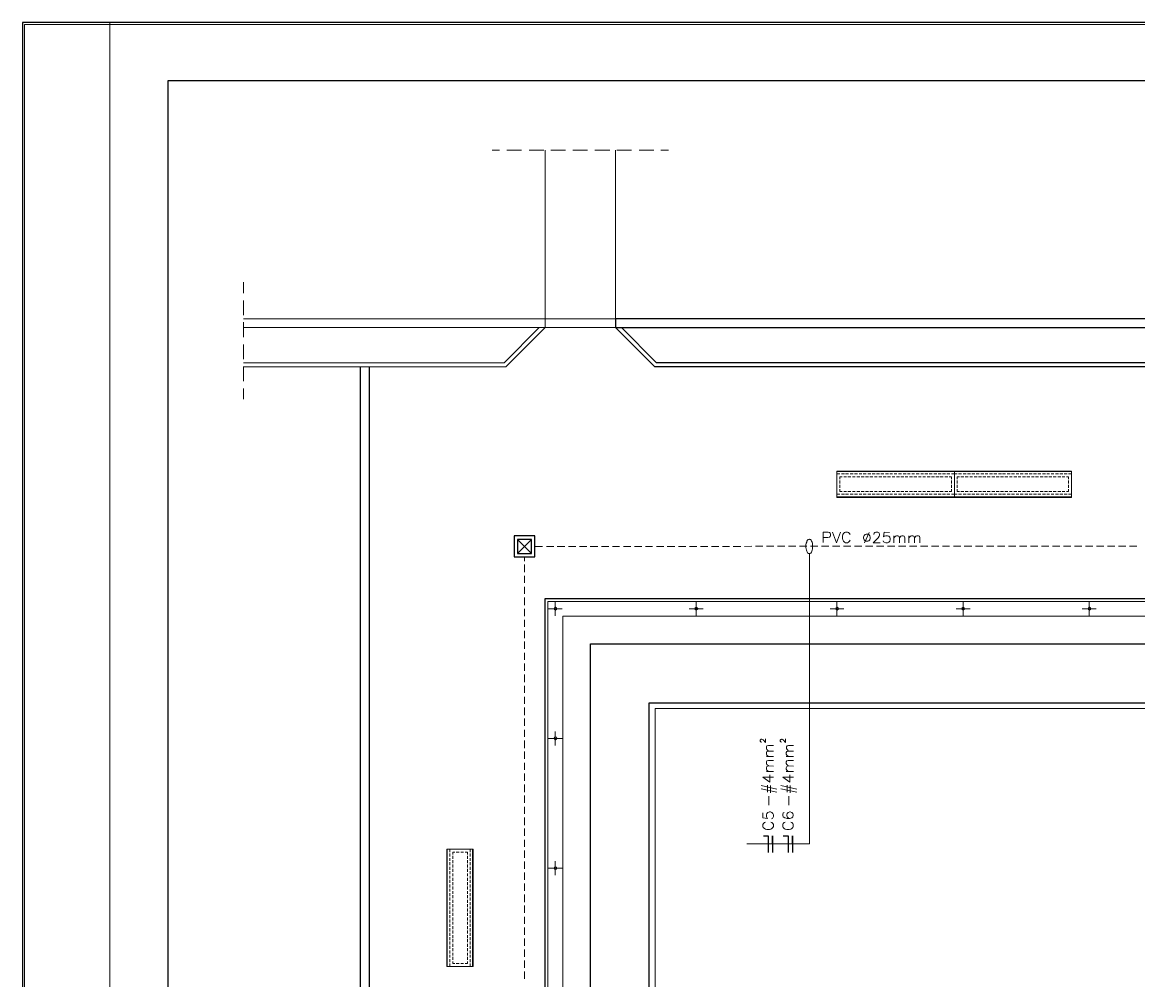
# Model space of a CAD drawing. Header units: millimetres. Extents: x 3240 to 3412, y 1366 to 1426.
# Drawn here: x 3240.49 to 3259.52, y 1409.3 to 1425.64 of the extents above; entities that cross this region are included whole.
import ezdxf
from ezdxf.xclip import XClip

# ---------------------------------------------------------------- set-up
doc = ezdxf.new("R2010")
doc.units = ezdxf.units.MM

# ---------------------------------------------------------------- blocks, each defined once
blk = doc.blocks.new('MFF24880')
at = {"color": 7, "linetype": 'Continuous', "lineweight": 5, "true_color": 0x000007}
blk.add_lwpolyline([(840.08, 0.13), (0, 0.13), (0, 271.14), (14.89, 297.14), (14.89, 594.08), (840.08, 594.08)], close=True, dxfattribs=at)

msp = doc.modelspace()

# ---------------------------------------------------------------- linework, layer by layer
at = {"color": 7, "linetype": 'Continuous', "lineweight": 5, "true_color": 0x000007}
for points in [[(3240.524, 1366.291), (3324.45, 1366.291), (3324.45, 1425.6), (3240.524, 1425.6)], [(3254.376, 1417.987), (3256.378, 1417.987), (3256.378, 1417.538), (3254.376, 1417.538)], [(3256.378, 1417.987), (3258.376, 1417.987), (3258.376, 1417.538), (3256.378, 1417.538)], [(3247.724, 1411.538), (3247.724, 1409.537), (3248.173, 1409.537), (3248.173, 1411.538)]]:
    msp.add_lwpolyline(points, close=True, dxfattribs=at)
at = {"color": 7, "linetype": 'Continuous', "lineweight": 25, "true_color": 0x000007}
for points in [[(3323.497, 1424.647), (3323.497, 1367.243), (3242.975, 1367.243), (3242.975, 1424.647)], [(3249.227, 1416.523), (3249.227, 1416.882), (3248.871, 1416.882), (3248.871, 1416.523)], [(3249.167, 1416.581), (3249.167, 1416.822), (3248.931, 1416.822), (3248.931, 1416.581)]]:
    msp.add_lwpolyline(points, close=True, dxfattribs=at)
at = {"color": 7, "linetype": 'Continuous', "lineweight": 9, "true_color": 0x000007}
for points in [[(3248.499, 1423.458), (3248.625, 1423.458), (3248.625, 1423.458)], [(3248.749, 1423.458), (3248.999, 1423.458), (3248.999, 1423.458)], [(3249.126, 1423.458), (3249.376, 1423.458), (3249.376, 1423.458)], [(3249.498, 1423.458), (3249.748, 1423.458), (3249.748, 1423.458)], [(3249.875, 1423.458), (3250.125, 1423.458), (3250.125, 1423.458)], [(3250.247, 1423.458), (3250.502, 1423.458), (3250.502, 1423.458)], [(3250.625, 1423.458), (3250.874, 1423.458), (3250.874, 1423.458)], [(3251.002, 1423.458), (3251.251, 1423.458), (3251.251, 1423.458)], [(3251.374, 1423.458), (3251.501, 1423.458), (3251.501, 1423.458)], [(3244.257, 1421.208), (3244.257, 1421.023), (3244.257, 1421.023)], [(3244.257, 1420.896), (3244.257, 1420.646), (3244.257, 1420.646)], [(3244.257, 1420.524), (3244.257, 1420.269), (3244.257, 1420.269)], [(3244.257, 1420.147), (3244.257, 1419.897), (3244.257, 1419.897)], [(3244.257, 1419.77), (3244.257, 1419.52), (3244.257, 1419.52)], [(3244.257, 1419.397), (3244.257, 1419.211), (3244.257, 1419.211)], [(3254.376, 1417.94), (3254.427, 1417.94), (3254.427, 1417.94)], [(3254.427, 1417.851), (3254.427, 1417.889), (3254.465, 1417.889)], [(3254.452, 1417.94), (3254.503, 1417.94), (3254.503, 1417.94)], [(3254.49, 1417.889), (3254.536, 1417.889), (3254.536, 1417.889)], [(3254.524, 1417.94), (3254.574, 1417.94), (3254.574, 1417.94)], [(3254.562, 1417.889), (3254.612, 1417.889), (3254.612, 1417.889)], [(3254.601, 1417.94), (3254.65, 1417.94), (3254.65, 1417.94)], [(3254.639, 1417.889), (3254.688, 1417.889), (3254.688, 1417.889)], [(3254.677, 1417.94), (3254.726, 1417.94), (3254.726, 1417.94)], [(3254.715, 1417.889), (3254.764, 1417.889), (3254.764, 1417.889)], [(3254.753, 1417.94), (3254.799, 1417.94), (3254.799, 1417.94)], [(3254.786, 1417.889), (3254.837, 1417.889), (3254.837, 1417.889)], [(3254.824, 1417.94), (3254.875, 1417.94), (3254.875, 1417.94)], [(3254.862, 1417.889), (3254.913, 1417.889), (3254.913, 1417.889)], [(3254.9, 1417.94), (3254.951, 1417.94), (3254.951, 1417.94)], [(3254.938, 1417.889), (3254.989, 1417.889), (3254.989, 1417.889)], [(3254.976, 1417.94), (3255.027, 1417.94), (3255.027, 1417.94)], [(3255.016, 1417.889), (3255.062, 1417.889), (3255.062, 1417.889)], [(3255.049, 1417.94), (3255.1, 1417.94), (3255.1, 1417.94)], [(3255.087, 1417.889), (3255.138, 1417.889), (3255.138, 1417.889)], [(3255.125, 1417.94), (3255.176, 1417.94), (3255.176, 1417.94)], [(3255.163, 1417.889), (3255.214, 1417.889), (3255.214, 1417.889)], [(3255.201, 1417.94), (3255.252, 1417.94), (3255.252, 1417.94)], [(3255.239, 1417.889), (3255.29, 1417.889), (3255.29, 1417.889)], [(3255.277, 1417.94), (3255.323, 1417.94), (3255.323, 1417.94)], [(3255.315, 1417.889), (3255.361, 1417.889), (3255.361, 1417.889)], [(3255.35, 1417.94), (3255.399, 1417.94), (3255.399, 1417.94)], [(3255.388, 1417.889), (3255.439, 1417.889), (3255.439, 1417.889)], [(3255.426, 1417.94), (3255.477, 1417.94), (3255.477, 1417.94)], [(3255.464, 1417.889), (3255.515, 1417.889), (3255.515, 1417.889)], [(3255.502, 1417.94), (3255.553, 1417.94), (3255.553, 1417.94)], [(3255.54, 1417.889), (3255.586, 1417.889), (3255.586, 1417.889)], [(3255.578, 1417.94), (3255.624, 1417.94), (3255.624, 1417.94)], [(3255.611, 1417.889), (3255.662, 1417.889), (3255.662, 1417.889)], [(3255.651, 1417.94), (3255.7, 1417.94), (3255.7, 1417.94)], [(3255.689, 1417.889), (3255.738, 1417.889), (3255.738, 1417.889)], [(3255.727, 1417.94), (3255.776, 1417.94), (3255.776, 1417.94)], [(3255.765, 1417.889), (3255.814, 1417.889), (3255.814, 1417.889)], [(3255.803, 1417.94), (3255.849, 1417.94), (3255.849, 1417.94)], [(3255.841, 1417.889), (3255.887, 1417.889), (3255.887, 1417.889)], [(3255.874, 1417.94), (3255.925, 1417.94), (3255.925, 1417.94)], [(3255.912, 1417.889), (3255.963, 1417.889), (3255.963, 1417.889)], [(3255.95, 1417.94), (3256.001, 1417.94), (3256.001, 1417.94)], [(3255.988, 1417.889), (3256.039, 1417.889), (3256.039, 1417.889)], [(3256.026, 1417.94), (3256.077, 1417.94), (3256.077, 1417.94)], [(3256.064, 1417.889), (3256.116, 1417.889), (3256.116, 1417.889)], [(3256.102, 1417.94), (3256.15, 1417.94), (3256.15, 1417.94)], [(3256.137, 1417.889), (3256.188, 1417.889), (3256.188, 1417.889)], [(3256.175, 1417.94), (3256.226, 1417.94), (3256.226, 1417.94)], [(3256.213, 1417.889), (3256.264, 1417.889), (3256.264, 1417.889)], [(3256.251, 1417.94), (3256.302, 1417.94), (3256.302, 1417.94)], [(3256.289, 1417.889), (3256.327, 1417.889), (3256.327, 1417.889)], [(3256.327, 1417.94), (3256.378, 1417.94), (3256.378, 1417.94)], [(3256.327, 1417.889), (3256.327, 1417.851), (3256.327, 1417.851)], [(3256.378, 1417.94), (3256.425, 1417.94), (3256.425, 1417.94)], [(3256.425, 1417.851), (3256.425, 1417.889), (3256.463, 1417.889)], [(3256.45, 1417.94), (3256.501, 1417.94), (3256.501, 1417.94)], [(3256.488, 1417.889), (3256.539, 1417.889), (3256.539, 1417.889)], [(3256.526, 1417.94), (3256.577, 1417.94), (3256.577, 1417.94)], [(3256.564, 1417.889), (3256.615, 1417.889), (3256.615, 1417.889)], [(3256.603, 1417.94), (3256.65, 1417.94), (3256.65, 1417.94)], [(3256.641, 1417.889), (3256.688, 1417.889), (3256.688, 1417.889)], [(3256.675, 1417.94), (3256.726, 1417.94), (3256.726, 1417.94)], [(3256.713, 1417.889), (3256.764, 1417.889), (3256.764, 1417.889)], [(3256.751, 1417.94), (3256.802, 1417.94), (3256.802, 1417.94)], [(3256.789, 1417.889), (3256.84, 1417.889), (3256.84, 1417.889)], [(3256.827, 1417.94), (3256.878, 1417.94), (3256.878, 1417.94)], [(3256.865, 1417.889), (3256.916, 1417.889), (3256.916, 1417.889)], [(3256.903, 1417.94), (3256.949, 1417.94), (3256.949, 1417.94)], [(3256.937, 1417.889), (3256.987, 1417.889), (3256.987, 1417.889)], [(3256.976, 1417.94), (3257.027, 1417.94), (3257.027, 1417.94)], [(3257.014, 1417.889), (3257.065, 1417.889), (3257.065, 1417.889)], [(3257.052, 1417.94), (3257.103, 1417.94), (3257.103, 1417.94)], [(3257.09, 1417.889), (3257.141, 1417.889), (3257.141, 1417.889)], [(3257.128, 1417.94), (3257.179, 1417.94), (3257.179, 1417.94)], [(3257.166, 1417.889), (3257.212, 1417.889), (3257.212, 1417.889)], [(3257.199, 1417.94), (3257.25, 1417.94), (3257.25, 1417.94)], [(3257.239, 1417.889), (3257.288, 1417.889), (3257.288, 1417.889)], [(3257.277, 1417.94), (3257.326, 1417.94), (3257.326, 1417.94)], [(3257.315, 1417.889), (3257.364, 1417.889), (3257.364, 1417.889)], [(3257.353, 1417.94), (3257.402, 1417.94), (3257.402, 1417.94)], [(3257.391, 1417.889), (3257.44, 1417.889), (3257.44, 1417.889)], [(3257.429, 1417.94), (3257.475, 1417.94), (3257.475, 1417.94)], [(3257.462, 1417.889), (3257.513, 1417.889), (3257.513, 1417.889)], [(3257.5, 1417.94), (3257.551, 1417.94), (3257.551, 1417.94)], [(3257.538, 1417.889), (3257.589, 1417.889), (3257.589, 1417.889)], [(3257.576, 1417.94), (3257.627, 1417.94), (3257.627, 1417.94)], [(3257.614, 1417.889), (3257.665, 1417.889), (3257.665, 1417.889)], [(3257.652, 1417.94), (3257.703, 1417.94), (3257.703, 1417.94)], [(3257.69, 1417.889), (3257.738, 1417.889), (3257.738, 1417.889)], [(3257.725, 1417.94), (3257.776, 1417.94), (3257.776, 1417.94)], [(3257.763, 1417.889), (3257.814, 1417.889), (3257.814, 1417.889)], [(3257.801, 1417.94), (3257.852, 1417.94), (3257.852, 1417.94)], [(3257.839, 1417.889), (3257.89, 1417.889), (3257.89, 1417.889)], [(3257.877, 1417.94), (3257.928, 1417.94), (3257.928, 1417.94)], [(3257.915, 1417.889), (3257.966, 1417.889), (3257.966, 1417.889)], [(3257.953, 1417.94), (3257.999, 1417.94), (3257.999, 1417.94)], [(3257.988, 1417.889), (3258.037, 1417.889), (3258.037, 1417.889)], [(3258.026, 1417.94), (3258.075, 1417.94), (3258.075, 1417.94)], [(3258.064, 1417.889), (3258.113, 1417.889), (3258.113, 1417.889)], [(3258.102, 1417.94), (3258.151, 1417.94), (3258.151, 1417.94)], [(3258.14, 1417.889), (3258.191, 1417.889), (3258.191, 1417.889)], [(3258.178, 1417.94), (3258.229, 1417.94), (3258.229, 1417.94)], [(3258.216, 1417.889), (3258.262, 1417.889), (3258.262, 1417.889)], [(3258.249, 1417.94), (3258.3, 1417.94), (3258.3, 1417.94)], [(3258.287, 1417.889), (3258.325, 1417.889), (3258.325, 1417.889)], [(3258.325, 1417.94), (3258.376, 1417.94), (3258.376, 1417.94)], [(3258.325, 1417.889), (3258.325, 1417.851), (3258.325, 1417.851)], [(3254.427, 1417.775), (3254.427, 1417.826), (3254.427, 1417.826)], [(3254.427, 1417.699), (3254.427, 1417.75), (3254.427, 1417.75)], [(3254.465, 1417.639), (3254.427, 1417.639), (3254.427, 1417.677)], [(3256.327, 1417.677), (3256.327, 1417.639), (3256.289, 1417.639)], [(3256.327, 1417.826), (3256.327, 1417.775), (3256.327, 1417.775)], [(3256.327, 1417.75), (3256.327, 1417.699), (3256.327, 1417.699)], [(3256.425, 1417.775), (3256.425, 1417.826), (3256.425, 1417.826)], [(3256.425, 1417.699), (3256.425, 1417.75), (3256.425, 1417.75)], [(3256.463, 1417.639), (3256.425, 1417.639), (3256.425, 1417.677)], [(3258.325, 1417.677), (3258.325, 1417.639), (3258.287, 1417.639)], [(3258.325, 1417.826), (3258.325, 1417.775), (3258.325, 1417.775)], [(3258.325, 1417.75), (3258.325, 1417.699), (3258.325, 1417.699)], [(3254.427, 1417.59), (3254.376, 1417.59), (3254.376, 1417.59)], [(3254.503, 1417.59), (3254.452, 1417.59), (3254.452, 1417.59)], [(3254.536, 1417.639), (3254.49, 1417.639), (3254.49, 1417.639)], [(3254.574, 1417.59), (3254.524, 1417.59), (3254.524, 1417.59)], [(3254.612, 1417.639), (3254.562, 1417.639), (3254.562, 1417.639)], [(3254.65, 1417.59), (3254.601, 1417.59), (3254.601, 1417.59)], [(3254.688, 1417.639), (3254.639, 1417.639), (3254.639, 1417.639)], [(3254.726, 1417.59), (3254.677, 1417.59), (3254.677, 1417.59)], [(3254.764, 1417.639), (3254.715, 1417.639), (3254.715, 1417.639)], [(3254.799, 1417.59), (3254.753, 1417.59), (3254.753, 1417.59)], [(3254.837, 1417.639), (3254.786, 1417.639), (3254.786, 1417.639)], [(3254.875, 1417.59), (3254.824, 1417.59), (3254.824, 1417.59)], [(3254.913, 1417.639), (3254.862, 1417.639), (3254.862, 1417.639)], [(3254.951, 1417.59), (3254.9, 1417.59), (3254.9, 1417.59)], [(3254.989, 1417.639), (3254.938, 1417.639), (3254.938, 1417.639)], [(3255.027, 1417.59), (3254.976, 1417.59), (3254.976, 1417.59)], [(3255.062, 1417.639), (3255.016, 1417.639), (3255.016, 1417.639)], [(3255.1, 1417.59), (3255.049, 1417.59), (3255.049, 1417.59)], [(3255.138, 1417.639), (3255.087, 1417.639), (3255.087, 1417.639)], [(3255.176, 1417.59), (3255.125, 1417.59), (3255.125, 1417.59)], [(3255.214, 1417.639), (3255.163, 1417.639), (3255.163, 1417.639)], [(3255.252, 1417.59), (3255.201, 1417.59), (3255.201, 1417.59)], [(3255.29, 1417.639), (3255.239, 1417.639), (3255.239, 1417.639)], [(3255.323, 1417.59), (3255.277, 1417.59), (3255.277, 1417.59)], [(3255.361, 1417.639), (3255.315, 1417.639), (3255.315, 1417.639)], [(3255.399, 1417.59), (3255.35, 1417.59), (3255.35, 1417.59)], [(3255.439, 1417.639), (3255.388, 1417.639), (3255.388, 1417.639)], [(3255.477, 1417.59), (3255.426, 1417.59), (3255.426, 1417.59)], [(3255.515, 1417.639), (3255.464, 1417.639), (3255.464, 1417.639)], [(3255.553, 1417.59), (3255.502, 1417.59), (3255.502, 1417.59)], [(3255.586, 1417.639), (3255.54, 1417.639), (3255.54, 1417.639)], [(3255.624, 1417.59), (3255.578, 1417.59), (3255.578, 1417.59)], [(3255.662, 1417.639), (3255.611, 1417.639), (3255.611, 1417.639)], [(3255.7, 1417.59), (3255.651, 1417.59), (3255.651, 1417.59)], [(3255.738, 1417.639), (3255.689, 1417.639), (3255.689, 1417.639)], [(3255.776, 1417.59), (3255.727, 1417.59), (3255.727, 1417.59)], [(3255.814, 1417.639), (3255.765, 1417.639), (3255.765, 1417.639)], [(3255.849, 1417.59), (3255.803, 1417.59), (3255.803, 1417.59)], [(3255.887, 1417.639), (3255.841, 1417.639), (3255.841, 1417.639)], [(3255.925, 1417.59), (3255.874, 1417.59), (3255.874, 1417.59)], [(3255.963, 1417.639), (3255.912, 1417.639), (3255.912, 1417.639)], [(3256.001, 1417.59), (3255.95, 1417.59), (3255.95, 1417.59)], [(3256.039, 1417.639), (3255.988, 1417.639), (3255.988, 1417.639)], [(3256.077, 1417.59), (3256.026, 1417.59), (3256.026, 1417.59)], [(3256.116, 1417.639), (3256.064, 1417.639), (3256.064, 1417.639)], [(3256.15, 1417.59), (3256.102, 1417.59), (3256.102, 1417.59)], [(3256.188, 1417.639), (3256.137, 1417.639), (3256.137, 1417.639)], [(3256.226, 1417.59), (3256.175, 1417.59), (3256.175, 1417.59)], [(3256.264, 1417.639), (3256.213, 1417.639), (3256.213, 1417.639)], [(3256.302, 1417.59), (3256.251, 1417.59), (3256.251, 1417.59)], [(3256.378, 1417.59), (3256.327, 1417.59), (3256.327, 1417.59)], [(3256.425, 1417.59), (3256.378, 1417.59), (3256.378, 1417.59)], [(3256.501, 1417.59), (3256.45, 1417.59), (3256.45, 1417.59)], [(3256.539, 1417.639), (3256.488, 1417.639), (3256.488, 1417.639)], [(3256.577, 1417.59), (3256.526, 1417.59), (3256.526, 1417.59)], [(3256.615, 1417.639), (3256.564, 1417.639), (3256.564, 1417.639)], [(3256.65, 1417.59), (3256.603, 1417.59), (3256.603, 1417.59)], [(3256.688, 1417.639), (3256.641, 1417.639), (3256.641, 1417.639)], [(3256.726, 1417.59), (3256.675, 1417.59), (3256.675, 1417.59)], [(3256.764, 1417.639), (3256.713, 1417.639), (3256.713, 1417.639)], [(3256.802, 1417.59), (3256.751, 1417.59), (3256.751, 1417.59)], [(3256.84, 1417.639), (3256.789, 1417.639), (3256.789, 1417.639)], [(3256.878, 1417.59), (3256.827, 1417.59), (3256.827, 1417.59)], [(3256.916, 1417.639), (3256.865, 1417.639), (3256.865, 1417.639)], [(3256.949, 1417.59), (3256.903, 1417.59), (3256.903, 1417.59)], [(3256.987, 1417.639), (3256.937, 1417.639), (3256.937, 1417.639)], [(3257.027, 1417.59), (3256.976, 1417.59), (3256.976, 1417.59)], [(3257.065, 1417.639), (3257.014, 1417.639), (3257.014, 1417.639)], [(3257.103, 1417.59), (3257.052, 1417.59), (3257.052, 1417.59)], [(3257.141, 1417.639), (3257.09, 1417.639), (3257.09, 1417.639)], [(3257.179, 1417.59), (3257.128, 1417.59), (3257.128, 1417.59)], [(3257.212, 1417.639), (3257.166, 1417.639), (3257.166, 1417.639)], [(3257.25, 1417.59), (3257.199, 1417.59), (3257.199, 1417.59)], [(3257.288, 1417.639), (3257.239, 1417.639), (3257.239, 1417.639)], [(3257.326, 1417.59), (3257.277, 1417.59), (3257.277, 1417.59)], [(3257.364, 1417.639), (3257.315, 1417.639), (3257.315, 1417.639)], [(3257.402, 1417.59), (3257.353, 1417.59), (3257.353, 1417.59)], [(3257.44, 1417.639), (3257.391, 1417.639), (3257.391, 1417.639)], [(3257.475, 1417.59), (3257.429, 1417.59), (3257.429, 1417.59)], [(3257.513, 1417.639), (3257.462, 1417.639), (3257.462, 1417.639)], [(3257.551, 1417.59), (3257.5, 1417.59), (3257.5, 1417.59)], [(3257.589, 1417.639), (3257.538, 1417.639), (3257.538, 1417.639)], [(3257.627, 1417.59), (3257.576, 1417.59), (3257.576, 1417.59)], [(3257.665, 1417.639), (3257.614, 1417.639), (3257.614, 1417.639)], [(3257.703, 1417.59), (3257.652, 1417.59), (3257.652, 1417.59)], [(3257.738, 1417.639), (3257.69, 1417.639), (3257.69, 1417.639)], [(3257.776, 1417.59), (3257.725, 1417.59), (3257.725, 1417.59)], [(3257.814, 1417.639), (3257.763, 1417.639), (3257.763, 1417.639)], [(3257.852, 1417.59), (3257.801, 1417.59), (3257.801, 1417.59)], [(3257.89, 1417.639), (3257.839, 1417.639), (3257.839, 1417.639)], [(3257.928, 1417.59), (3257.877, 1417.59), (3257.877, 1417.59)], [(3257.966, 1417.639), (3257.915, 1417.639), (3257.915, 1417.639)], [(3257.999, 1417.59), (3257.953, 1417.59), (3257.953, 1417.59)], [(3258.037, 1417.639), (3257.988, 1417.639), (3257.988, 1417.639)], [(3258.075, 1417.59), (3258.026, 1417.59), (3258.026, 1417.59)], [(3258.113, 1417.639), (3258.064, 1417.639), (3258.064, 1417.639)], [(3258.151, 1417.59), (3258.102, 1417.59), (3258.102, 1417.59)], [(3258.191, 1417.639), (3258.14, 1417.639), (3258.14, 1417.639)], [(3258.229, 1417.59), (3258.178, 1417.59), (3258.178, 1417.59)], [(3258.262, 1417.639), (3258.216, 1417.639), (3258.216, 1417.639)], [(3258.3, 1417.59), (3258.249, 1417.59), (3258.249, 1417.59)], [(3258.376, 1417.59), (3258.325, 1417.59), (3258.325, 1417.59)], [(3249.574, 1415.756), (3249.574, 1415.519), (3249.574, 1415.519)], [(3251.974, 1415.756), (3251.974, 1415.519), (3251.974, 1415.519)], [(3254.376, 1415.756), (3254.376, 1415.519), (3254.376, 1415.519)], [(3256.526, 1415.756), (3256.526, 1415.519), (3256.526, 1415.519)], [(3258.677, 1415.756), (3258.677, 1415.519), (3258.677, 1415.519)], [(3249.693, 1415.637), (3249.455, 1415.637), (3249.455, 1415.637)], [(3252.093, 1415.637), (3251.857, 1415.637), (3251.857, 1415.637)], [(3254.495, 1415.637), (3254.257, 1415.637), (3254.257, 1415.637)], [(3256.645, 1415.637), (3256.408, 1415.637), (3256.408, 1415.637)], [(3258.796, 1415.637), (3258.558, 1415.637), (3258.558, 1415.637)], [(3249.574, 1413.546), (3249.574, 1413.308), (3249.574, 1413.308)], [(3249.693, 1413.427), (3249.455, 1413.427), (3249.455, 1413.427)], [(3247.775, 1411.538), (3247.775, 1411.489), (3247.775, 1411.489)], [(3247.775, 1411.462), (3247.775, 1411.412), (3247.775, 1411.412)], [(3247.775, 1411.386), (3247.775, 1411.34), (3247.775, 1411.34)], [(3247.859, 1411.489), (3247.826, 1411.489), (3247.826, 1411.45)], [(3247.826, 1411.424), (3247.826, 1411.374), (3247.826, 1411.374)], [(3247.935, 1411.489), (3247.884, 1411.489), (3247.884, 1411.489)], [(3248.011, 1411.489), (3247.962, 1411.489), (3247.962, 1411.489)], [(3248.076, 1411.45), (3248.076, 1411.489), (3248.038, 1411.489)], [(3248.076, 1411.374), (3248.076, 1411.424), (3248.076, 1411.424)], [(3248.122, 1411.489), (3248.122, 1411.538), (3248.122, 1411.538)], [(3248.122, 1411.412), (3248.122, 1411.462), (3248.122, 1411.462)], [(3248.122, 1411.34), (3248.122, 1411.386), (3248.122, 1411.386)], [(3247.775, 1411.315), (3247.775, 1411.264), (3247.775, 1411.264)], [(3247.775, 1411.239), (3247.775, 1411.188), (3247.775, 1411.188)], [(3247.826, 1411.348), (3247.826, 1411.302), (3247.826, 1411.302)], [(3247.826, 1411.277), (3247.826, 1411.226), (3247.826, 1411.226)], [(3247.826, 1411.201), (3247.826, 1411.149), (3247.826, 1411.149)], [(3248.076, 1411.302), (3248.076, 1411.348), (3248.076, 1411.348)], [(3248.076, 1411.226), (3248.076, 1411.277), (3248.076, 1411.277)], [(3248.076, 1411.149), (3248.076, 1411.201), (3248.076, 1411.201)], [(3248.122, 1411.264), (3248.122, 1411.315), (3248.122, 1411.315)], [(3248.122, 1411.188), (3248.122, 1411.239), (3248.122, 1411.239)], [(3249.693, 1411.212), (3249.455, 1411.212), (3249.455, 1411.212)], [(3249.574, 1411.331), (3249.574, 1411.095), (3249.574, 1411.095)], [(3247.775, 1411.163), (3247.775, 1411.111), (3247.775, 1411.111)], [(3247.775, 1411.085), (3247.775, 1411.039), (3247.775, 1411.039)], [(3247.775, 1411.014), (3247.775, 1410.963), (3247.775, 1410.963)], [(3247.826, 1411.125), (3247.826, 1411.077), (3247.826, 1411.077)], [(3247.826, 1411.052), (3247.826, 1411.001), (3247.826, 1411.001)], [(3248.076, 1411.077), (3248.076, 1411.125), (3248.076, 1411.125)], [(3248.076, 1411.001), (3248.076, 1411.052), (3248.076, 1411.052)], [(3248.122, 1411.111), (3248.122, 1411.163), (3248.122, 1411.163)], [(3248.122, 1411.039), (3248.122, 1411.085), (3248.122, 1411.085)], [(3248.122, 1410.963), (3248.122, 1411.014), (3248.122, 1411.014)], [(3247.775, 1410.938), (3247.775, 1410.887), (3247.775, 1410.887)], [(3247.775, 1410.862), (3247.775, 1410.815), (3247.775, 1410.815)], [(3247.826, 1410.976), (3247.826, 1410.925), (3247.826, 1410.925)], [(3247.826, 1410.9), (3247.826, 1410.848), (3247.826, 1410.848)], [(3247.826, 1410.824), (3247.826, 1410.777), (3247.826, 1410.777)], [(3248.076, 1410.925), (3248.076, 1410.976), (3248.076, 1410.976)], [(3248.076, 1410.848), (3248.076, 1410.9), (3248.076, 1410.9)], [(3248.076, 1410.777), (3248.076, 1410.824), (3248.076, 1410.824)], [(3248.122, 1410.887), (3248.122, 1410.938), (3248.122, 1410.938)], [(3248.122, 1410.815), (3248.122, 1410.862), (3248.122, 1410.862)], [(3247.775, 1410.789), (3247.775, 1410.739), (3247.775, 1410.739)], [(3247.775, 1410.713), (3247.775, 1410.662), (3247.775, 1410.662)], [(3247.775, 1410.637), (3247.775, 1410.585), (3247.775, 1410.585)], [(3247.826, 1410.751), (3247.826, 1410.701), (3247.826, 1410.701)], [(3247.826, 1410.675), (3247.826, 1410.624), (3247.826, 1410.624)], [(3248.076, 1410.701), (3248.076, 1410.751), (3248.076, 1410.751)], [(3248.076, 1410.624), (3248.076, 1410.675), (3248.076, 1410.675)], [(3248.122, 1410.739), (3248.122, 1410.789), (3248.122, 1410.789)], [(3248.122, 1410.662), (3248.122, 1410.713), (3248.122, 1410.713)], [(3248.122, 1410.585), (3248.122, 1410.637), (3248.122, 1410.637)], [(3247.775, 1410.561), (3247.775, 1410.514), (3247.775, 1410.514)], [(3247.775, 1410.49), (3247.775, 1410.438), (3247.775, 1410.438)], [(3247.826, 1410.599), (3247.826, 1410.547), (3247.826, 1410.547)], [(3247.826, 1410.528), (3247.826, 1410.476), (3247.826, 1410.476)], [(3247.826, 1410.45), (3247.826, 1410.4), (3247.826, 1410.4)], [(3248.076, 1410.547), (3248.076, 1410.599), (3248.076, 1410.599)], [(3248.076, 1410.476), (3248.076, 1410.528), (3248.076, 1410.528)], [(3248.076, 1410.4), (3248.076, 1410.45), (3248.076, 1410.45)], [(3248.122, 1410.514), (3248.122, 1410.561), (3248.122, 1410.561)], [(3248.122, 1410.438), (3248.122, 1410.49), (3248.122, 1410.49)], [(3247.775, 1410.412), (3247.775, 1410.362), (3247.775, 1410.362)], [(3247.775, 1410.336), (3247.775, 1410.286), (3247.775, 1410.286)], [(3247.775, 1410.265), (3247.775, 1410.213), (3247.775, 1410.213)], [(3247.826, 1410.374), (3247.826, 1410.324), (3247.826, 1410.324)], [(3247.826, 1410.298), (3247.826, 1410.251), (3247.826, 1410.251)], [(3248.076, 1410.324), (3248.076, 1410.374), (3248.076, 1410.374)], [(3248.076, 1410.251), (3248.076, 1410.298), (3248.076, 1410.298)], [(3248.122, 1410.362), (3248.122, 1410.412), (3248.122, 1410.412)], [(3248.122, 1410.286), (3248.122, 1410.336), (3248.122, 1410.336)], [(3248.122, 1410.213), (3248.122, 1410.265), (3248.122, 1410.265)], [(3247.775, 1410.189), (3247.775, 1410.137), (3247.775, 1410.137)], [(3247.775, 1410.112), (3247.775, 1410.061), (3247.775, 1410.061)], [(3247.775, 1410.036), (3247.775, 1409.988), (3247.775, 1409.988)], [(3247.826, 1410.227), (3247.826, 1410.175), (3247.826, 1410.175)], [(3247.826, 1410.151), (3247.826, 1410.099), (3247.826, 1410.099)], [(3247.826, 1410.074), (3247.826, 1410.023), (3247.826, 1410.023)], [(3248.076, 1410.175), (3248.076, 1410.227), (3248.076, 1410.227)], [(3248.076, 1410.099), (3248.076, 1410.151), (3248.076, 1410.151)], [(3248.076, 1410.023), (3248.076, 1410.074), (3248.076, 1410.074)], [(3248.122, 1410.137), (3248.122, 1410.189), (3248.122, 1410.189)], [(3248.122, 1410.061), (3248.122, 1410.112), (3248.122, 1410.112)], [(3248.122, 1409.988), (3248.122, 1410.036), (3248.122, 1410.036)], [(3247.775, 1409.964), (3247.775, 1409.912), (3247.775, 1409.912)], [(3247.775, 1409.888), (3247.775, 1409.836), (3247.775, 1409.836)], [(3247.826, 1410.002), (3247.826, 1409.95), (3247.826, 1409.95)], [(3247.826, 1409.926), (3247.826, 1409.874), (3247.826, 1409.874)], [(3247.826, 1409.85), (3247.826, 1409.798), (3247.826, 1409.798)], [(3248.076, 1409.95), (3248.076, 1410.002), (3248.076, 1410.002)], [(3248.076, 1409.874), (3248.076, 1409.926), (3248.076, 1409.926)], [(3248.076, 1409.798), (3248.076, 1409.85), (3248.076, 1409.85)], [(3248.122, 1409.912), (3248.122, 1409.964), (3248.122, 1409.964)], [(3248.122, 1409.836), (3248.122, 1409.888), (3248.122, 1409.888)], [(3247.775, 1409.811), (3247.775, 1409.76), (3247.775, 1409.76)], [(3247.775, 1409.739), (3247.775, 1409.689), (3247.775, 1409.689)], [(3247.775, 1409.663), (3247.775, 1409.613), (3247.775, 1409.613)], [(3247.826, 1409.773), (3247.826, 1409.727), (3247.826, 1409.727)], [(3247.826, 1409.701), (3247.826, 1409.651), (3247.826, 1409.651)], [(3248.076, 1409.727), (3248.076, 1409.773), (3248.076, 1409.773)], [(3248.076, 1409.651), (3248.076, 1409.701), (3248.076, 1409.701)], [(3248.122, 1409.76), (3248.122, 1409.811), (3248.122, 1409.811)], [(3248.122, 1409.689), (3248.122, 1409.739), (3248.122, 1409.739)], [(3248.122, 1409.613), (3248.122, 1409.663), (3248.122, 1409.663)], [(3247.775, 1409.587), (3247.775, 1409.537), (3247.775, 1409.537)], [(3247.826, 1409.625), (3247.826, 1409.587), (3247.826, 1409.587)], [(3247.826, 1409.587), (3247.859, 1409.587), (3247.859, 1409.587)], [(3247.884, 1409.587), (3247.935, 1409.587), (3247.935, 1409.587)], [(3247.962, 1409.587), (3248.011, 1409.587), (3248.011, 1409.587)], [(3248.038, 1409.587), (3248.076, 1409.587), (3248.076, 1409.625)], [(3248.122, 1409.537), (3248.122, 1409.587), (3248.122, 1409.587)]]:
    msp.add_lwpolyline(points, dxfattribs=at)
at = {"color": 7, "linetype": 'Continuous', "lineweight": 5, "true_color": 0x000007}
for points in [[(3249.401, 1420.583), (3249.401, 1423.458), (3249.401, 1423.458)], [(3249.401, 1420.583), (3250.598, 1420.583), (3250.598, 1423.458)], [(3244.257, 1420.434), (3249.401, 1420.434), (3249.401, 1420.583), (3244.257, 1420.583)], [(3249.401, 1420.434), (3248.728, 1419.765), (3244.257, 1419.765)], [(3249.3, 1420.434), (3248.703, 1419.832), (3244.257, 1419.832)], [(3250.598, 1420.434), (3249.401, 1420.434), (3249.401, 1420.434)], [(3254.376, 1417.978), (3256.378, 1417.978), (3256.378, 1417.978)], [(3256.378, 1417.978), (3258.376, 1417.978), (3258.376, 1417.978)], [(3254.376, 1417.547), (3256.378, 1417.547), (3256.378, 1417.547)], [(3256.378, 1417.547), (3258.376, 1417.547), (3258.376, 1417.547)], [(3273.632, 1389.136), (3251.276, 1389.136), (3251.276, 1393.934), (3259.375, 1393.934), (3259.375, 1409.138), (3251.276, 1409.138), (3251.276, 1413.94), (3273.632, 1413.94), (3273.632, 1401.767)], [(3247.732, 1411.538), (3247.732, 1409.537), (3247.732, 1409.537)], [(3248.164, 1411.538), (3248.164, 1409.537), (3248.164, 1409.537)]]:
    msp.add_lwpolyline(points, dxfattribs=at)
at = {"color": 7, "linetype": 'Continuous', "lineweight": -2, "true_color": 0x000007}
for points in [[(3296.763, 1420.433), (3296.763, 1420.582), (3250.6, 1420.582), (3250.6, 1420.433)], [(3297.964, 1387.259), (3249.402, 1387.259), (3249.402, 1415.815), (3297.964, 1415.815)], [(3250.176, 1415.041), (3297.19, 1415.041), (3297.19, 1388.036), (3250.176, 1388.036)], [(3250.176, 1415.041), (3297.19, 1415.041), (3297.19, 1388.036), (3250.176, 1388.036)], [(3251.175, 1414.036), (3296.188, 1414.036), (3296.188, 1389.035), (3251.175, 1389.035)]]:
    msp.add_lwpolyline(points, close=True, dxfattribs=at)
for points in [[(3296.763, 1420.433), (3296.095, 1419.765), (3251.268, 1419.765), (3250.6, 1420.433)], [(3296.664, 1420.433), (3296.065, 1419.831), (3251.298, 1419.831), (3250.702, 1420.433)], [(3246.247, 1419.765), (3246.247, 1384.11), (3301.116, 1384.11), (3301.116, 1419.765)], [(3246.399, 1419.765), (3246.399, 1384.259), (3300.964, 1384.259), (3300.964, 1419.765)]]:
    msp.add_lwpolyline(points, dxfattribs=at)
at = {"color": 7, "linetype": 'Continuous', "lineweight": 15, "true_color": 0x000007}
for points in [[(3254.142, 1416.768), (3254.142, 1416.946), (3254.223, 1416.946), (3254.248, 1416.936), (3254.257, 1416.928), (3254.265, 1416.912), (3254.265, 1416.887), (3254.257, 1416.869), (3254.248, 1416.86), (3254.218, 1416.852), (3254.142, 1416.852)], [(3254.3, 1416.946), (3254.367, 1416.763), (3254.435, 1416.946)], [(3254.601, 1416.903), (3254.592, 1416.92), (3254.574, 1416.936), (3254.558, 1416.946), (3254.519, 1416.946), (3254.503, 1416.936), (3254.486, 1416.92), (3254.476, 1416.903), (3254.468, 1416.879), (3254.468, 1416.836), (3254.476, 1416.811), (3254.486, 1416.789), (3254.503, 1416.773), (3254.519, 1416.763), (3254.553, 1416.763), (3254.574, 1416.773), (3254.592, 1416.789), (3254.601, 1416.806)], [(3254.926, 1416.936), (3254.845, 1416.763), (3254.845, 1416.763)], [(3255.002, 1416.903), (3255.002, 1416.912), (3255.011, 1416.928), (3255.019, 1416.936), (3255.036, 1416.946), (3255.07, 1416.946), (3255.087, 1416.936), (3255.095, 1416.928), (3255.103, 1416.907), (3255.103, 1416.89), (3255.095, 1416.874), (3255.079, 1416.849), (3254.994, 1416.763), (3255.112, 1416.763)], [(3255.269, 1416.941), (3255.179, 1416.946), (3255.171, 1416.865), (3255.179, 1416.874), (3255.209, 1416.882), (3255.236, 1416.882), (3255.26, 1416.874), (3255.277, 1416.857), (3255.285, 1416.831), (3255.285, 1416.814), (3255.277, 1416.789), (3255.26, 1416.773), (3255.236, 1416.763), (3255.206, 1416.763), (3255.179, 1416.773), (3255.171, 1416.781), (3255.163, 1416.798)], [(3249.167, 1416.581), (3248.931, 1416.822), (3248.931, 1416.822)], [(3249.167, 1416.822), (3248.931, 1416.581), (3248.931, 1416.581)], [(3249.227, 1416.7), (3249.358, 1416.7), (3249.358, 1416.7)], [(3249.422, 1416.7), (3249.55, 1416.7), (3249.55, 1416.7)], [(3249.607, 1416.7), (3249.735, 1416.7), (3249.735, 1416.7)], [(3249.799, 1416.7), (3249.922, 1416.7), (3249.922, 1416.7)], [(3249.985, 1416.7), (3250.112, 1416.7), (3250.112, 1416.7)], [(3250.171, 1416.7), (3250.299, 1416.7), (3250.299, 1416.7)], [(3250.362, 1416.7), (3250.484, 1416.7), (3250.484, 1416.7)], [(3250.548, 1416.7), (3250.671, 1416.7), (3250.671, 1416.7)], [(3250.734, 1416.7), (3250.861, 1416.7), (3250.861, 1416.7)], [(3250.926, 1416.7), (3251.048, 1416.7), (3251.048, 1416.7)], [(3251.111, 1416.7), (3251.233, 1416.7), (3251.233, 1416.7)], [(3251.298, 1416.7), (3251.425, 1416.7), (3251.425, 1416.7)], [(3251.483, 1416.7), (3251.61, 1416.7), (3251.61, 1416.7)], [(3251.675, 1416.7), (3251.797, 1416.7), (3251.797, 1416.7)], [(3251.86, 1416.7), (3251.987, 1416.7), (3251.987, 1416.7)], [(3252.047, 1416.7), (3252.174, 1416.7), (3252.174, 1416.7)], [(3252.237, 1416.7), (3252.36, 1416.7), (3252.36, 1416.7)], [(3252.424, 1416.7), (3252.546, 1416.7), (3252.546, 1416.7)], [(3252.609, 1416.7), (3252.737, 1416.7), (3252.737, 1416.7)], [(3252.801, 1416.7), (3252.923, 1416.705), (3252.923, 1416.705)], [(3252.986, 1416.705), (3253.11, 1416.705), (3253.11, 1416.705)], [(3253.173, 1416.705), (3253.301, 1416.705), (3253.301, 1416.705)], [(3253.36, 1416.705), (3253.486, 1416.705), (3253.486, 1416.705)], [(3253.55, 1416.705), (3253.673, 1416.705), (3253.673, 1416.705)], [(3253.736, 1416.705), (3253.863, 1416.705), (3253.863, 1416.705)], [(3253.922, 1416.705), (3254.05, 1416.705), (3254.05, 1416.705)], [(3254.113, 1416.705), (3254.235, 1416.705), (3254.235, 1416.705)], [(3254.3, 1416.705), (3254.422, 1416.705), (3254.422, 1416.705)], [(3254.486, 1416.705), (3254.612, 1416.705), (3254.612, 1416.705)], [(3254.672, 1416.705), (3254.799, 1416.705), (3254.799, 1416.705)], [(3254.862, 1416.705), (3254.986, 1416.705), (3254.986, 1416.705)], [(3255.049, 1416.705), (3255.176, 1416.705), (3255.176, 1416.705)], [(3255.236, 1416.705), (3255.361, 1416.705), (3255.361, 1416.705)], [(3255.345, 1416.882), (3255.345, 1416.763), (3255.345, 1416.763)], [(3255.345, 1416.849), (3255.371, 1416.874), (3255.388, 1416.882), (3255.413, 1416.882), (3255.429, 1416.874), (3255.439, 1416.849), (3255.439, 1416.763)], [(3255.426, 1416.705), (3255.548, 1416.705), (3255.548, 1416.705)], [(3255.439, 1416.849), (3255.464, 1416.874), (3255.48, 1416.882), (3255.505, 1416.882), (3255.523, 1416.874), (3255.532, 1416.849), (3255.532, 1416.763)], [(3255.603, 1416.882), (3255.603, 1416.763), (3255.603, 1416.763)], [(3255.603, 1416.849), (3255.629, 1416.874), (3255.646, 1416.882), (3255.671, 1416.882), (3255.689, 1416.874), (3255.697, 1416.849), (3255.697, 1416.763)], [(3255.611, 1416.705), (3255.738, 1416.705), (3255.738, 1416.705)], [(3255.697, 1416.849), (3255.722, 1416.874), (3255.738, 1416.882), (3255.765, 1416.882), (3255.781, 1416.874), (3255.79, 1416.849), (3255.79, 1416.763)], [(3255.798, 1416.705), (3255.925, 1416.705), (3255.925, 1416.705)], [(3255.988, 1416.705), (3256.112, 1416.705), (3256.112, 1416.705)], [(3256.175, 1416.705), (3256.297, 1416.705), (3256.297, 1416.705)], [(3256.362, 1416.705), (3256.488, 1416.705), (3256.488, 1416.705)], [(3256.547, 1416.705), (3256.675, 1416.705), (3256.675, 1416.705)], [(3256.737, 1416.705), (3256.861, 1416.705), (3256.861, 1416.705)], [(3256.924, 1416.705), (3257.052, 1416.705), (3257.052, 1416.705)], [(3257.111, 1416.705), (3257.239, 1416.705), (3257.239, 1416.705)], [(3257.301, 1416.705), (3257.424, 1416.705), (3257.424, 1416.705)], [(3257.488, 1416.705), (3257.611, 1416.705), (3257.611, 1416.705)], [(3257.673, 1416.705), (3257.801, 1416.705), (3257.801, 1416.705)], [(3257.864, 1416.705), (3257.988, 1416.705), (3257.988, 1416.705)], [(3258.051, 1416.705), (3258.173, 1416.705), (3258.173, 1416.705)], [(3258.237, 1416.705), (3258.363, 1416.705), (3258.363, 1416.705)], [(3258.423, 1416.705), (3258.55, 1416.705), (3258.55, 1416.705)], [(3258.615, 1416.705), (3258.737, 1416.705), (3258.737, 1416.705)], [(3258.8, 1416.705), (3258.927, 1416.705), (3258.927, 1416.705)], [(3258.987, 1416.705), (3259.114, 1416.705), (3259.114, 1416.705)], [(3259.177, 1416.705), (3259.299, 1416.705), (3259.299, 1416.705)], [(3259.364, 1416.705), (3259.486, 1416.705), (3259.486, 1416.705)], [(3249.048, 1416.523), (3249.048, 1416.45), (3249.048, 1416.45)], [(3253.906, 1416.578), (3253.906, 1411.627), (3253.906, 1411.627)], [(3249.048, 1416.391), (3249.048, 1416.263), (3249.048, 1416.263)], [(3249.048, 1416.2), (3249.048, 1416.078), (3249.048, 1416.078)], [(3249.048, 1416.014), (3249.048, 1415.891), (3249.048, 1415.891)], [(3249.048, 1415.828), (3249.048, 1415.701), (3249.048, 1415.701)], [(3249.048, 1415.637), (3249.048, 1415.514), (3249.048, 1415.514)], [(3249.048, 1415.451), (3249.048, 1415.329), (3249.048, 1415.329)], [(3249.048, 1415.264), (3249.048, 1415.137), (3249.048, 1415.137)], [(3249.048, 1415.079), (3249.048, 1414.952), (3249.048, 1414.952)], [(3249.048, 1414.887), (3249.048, 1414.765), (3249.048, 1414.765)], [(3249.048, 1414.702), (3249.048, 1414.578), (3249.048, 1414.578)], [(3249.048, 1414.515), (3249.048, 1414.388), (3249.048, 1414.388)], [(3249.048, 1414.325), (3249.048, 1414.203), (3249.048, 1414.203)], [(3249.048, 1414.138), (3249.048, 1414.016), (3249.048, 1414.016)], [(3249.048, 1413.953), (3249.048, 1413.825), (3249.048, 1413.825)], [(3249.048, 1413.766), (3249.048, 1413.639), (3249.048, 1413.639)], [(3249.048, 1413.576), (3249.048, 1413.453), (3249.048, 1413.453)], [(3249.048, 1413.389), (3249.048, 1413.262), (3249.048, 1413.262)], [(3253.089, 1413.364), (3253.084, 1413.364), (3253.076, 1413.367), (3253.071, 1413.372), (3253.067, 1413.381), (3253.067, 1413.397), (3253.071, 1413.405), (3253.076, 1413.41), (3253.084, 1413.414), (3253.097, 1413.414), (3253.105, 1413.41), (3253.119, 1413.402), (3253.16, 1413.359), (3253.16, 1413.419)], [(3253.206, 1413.212), (3253.181, 1413.237), (3253.173, 1413.253), (3253.173, 1413.283), (3253.181, 1413.3), (3253.206, 1413.308), (3253.296, 1413.308)], [(3253.431, 1413.364), (3253.428, 1413.364), (3253.418, 1413.367), (3253.415, 1413.372), (3253.41, 1413.381), (3253.41, 1413.397), (3253.415, 1413.405), (3253.418, 1413.41), (3253.428, 1413.414), (3253.436, 1413.414), (3253.444, 1413.41), (3253.456, 1413.402), (3253.499, 1413.359), (3253.499, 1413.419)], [(3253.55, 1413.212), (3253.524, 1413.237), (3253.516, 1413.253), (3253.516, 1413.283), (3253.524, 1413.3), (3253.55, 1413.308), (3253.635, 1413.308)], [(3249.048, 1413.202), (3249.048, 1413.076), (3249.048, 1413.076)], [(3253.206, 1413.118), (3253.181, 1413.144), (3253.173, 1413.161), (3253.173, 1413.185), (3253.181, 1413.202), (3253.206, 1413.212), (3253.296, 1413.212)], [(3253.173, 1413.118), (3253.292, 1413.118), (3253.292, 1413.118)], [(3253.55, 1413.118), (3253.521, 1413.144), (3253.512, 1413.161), (3253.512, 1413.185), (3253.521, 1413.202), (3253.55, 1413.212), (3253.635, 1413.212)], [(3253.512, 1413.118), (3253.635, 1413.118), (3253.635, 1413.118)], [(3249.048, 1413.012), (3249.048, 1412.889), (3249.048, 1412.889)], [(3253.206, 1412.957), (3253.181, 1412.982), (3253.173, 1413), (3253.173, 1413.025), (3253.181, 1413.042), (3253.206, 1413.05), (3253.292, 1413.05)], [(3253.206, 1412.86), (3253.181, 1412.884), (3253.173, 1412.903), (3253.173, 1412.927), (3253.181, 1412.949), (3253.206, 1412.957), (3253.292, 1412.952)], [(3253.545, 1412.957), (3253.521, 1412.982), (3253.512, 1413), (3253.512, 1413.025), (3253.521, 1413.042), (3253.545, 1413.05), (3253.635, 1413.05)], [(3253.545, 1412.86), (3253.521, 1412.884), (3253.512, 1412.903), (3253.512, 1412.927), (3253.521, 1412.949), (3253.545, 1412.957), (3253.635, 1412.952)], [(3249.048, 1412.827), (3249.048, 1412.702), (3249.048, 1412.702)], [(3253.292, 1412.767), (3253.114, 1412.767), (3253.233, 1412.683), (3253.233, 1412.808)], [(3253.173, 1412.86), (3253.292, 1412.86), (3253.292, 1412.86)], [(3253.635, 1412.767), (3253.453, 1412.767), (3253.572, 1412.683), (3253.572, 1412.808)], [(3253.512, 1412.86), (3253.635, 1412.86), (3253.635, 1412.86)], [(3249.048, 1412.64), (3249.048, 1412.512), (3249.048, 1412.512)], [(3253.081, 1412.623), (3253.35, 1412.559), (3253.35, 1412.559)], [(3253.081, 1412.567), (3253.35, 1412.509), (3253.35, 1412.509)], [(3253.19, 1412.509), (3253.19, 1412.631), (3253.19, 1412.631)], [(3253.241, 1412.501), (3253.241, 1412.623), (3253.241, 1412.623)], [(3253.418, 1412.623), (3253.694, 1412.559), (3253.694, 1412.559)], [(3253.418, 1412.567), (3253.694, 1412.509), (3253.694, 1412.509)], [(3253.529, 1412.509), (3253.529, 1412.631), (3253.529, 1412.631)], [(3253.58, 1412.501), (3253.58, 1412.623), (3253.58, 1412.623)], [(3249.048, 1412.453), (3249.048, 1412.327), (3249.048, 1412.327)], [(3253.216, 1412.289), (3253.216, 1412.441), (3253.216, 1412.441)], [(3253.554, 1412.289), (3253.554, 1412.441), (3253.554, 1412.441)], [(3249.048, 1412.263), (3249.048, 1412.14), (3249.048, 1412.14)], [(3253.114, 1412.157), (3253.114, 1412.072), (3253.19, 1412.064), (3253.181, 1412.072), (3253.173, 1412.097), (3253.173, 1412.124), (3253.181, 1412.148), (3253.198, 1412.165), (3253.224, 1412.173), (3253.241, 1412.173), (3253.266, 1412.165), (3253.282, 1412.148), (3253.292, 1412.124), (3253.292, 1412.097), (3253.282, 1412.072), (3253.274, 1412.064), (3253.258, 1412.056)], [(3253.478, 1412.165), (3253.461, 1412.157), (3253.453, 1412.132), (3253.453, 1412.115), (3253.461, 1412.089), (3253.486, 1412.072), (3253.529, 1412.064), (3253.572, 1412.064), (3253.605, 1412.072), (3253.621, 1412.089), (3253.63, 1412.115), (3253.63, 1412.124), (3253.621, 1412.148), (3253.605, 1412.165), (3253.58, 1412.173), (3253.572, 1412.173), (3253.545, 1412.165), (3253.529, 1412.148), (3253.521, 1412.124), (3253.521, 1412.115), (3253.529, 1412.089), (3253.545, 1412.072), (3253.572, 1412.064)], [(3249.048, 1412.077), (3249.048, 1411.95), (3249.048, 1411.95)], [(3253.157, 1412), (3253.138, 1411.991), (3253.122, 1411.975), (3253.114, 1411.958), (3253.11, 1411.924), (3253.119, 1411.907), (3253.138, 1411.89), (3253.157, 1411.882), (3253.181, 1411.874), (3253.224, 1411.874), (3253.249, 1411.882), (3253.266, 1411.89), (3253.282, 1411.907), (3253.292, 1411.924), (3253.292, 1411.958), (3253.282, 1411.975), (3253.266, 1411.991), (3253.249, 1412)], [(3253.494, 1412), (3253.478, 1411.991), (3253.461, 1411.975), (3253.453, 1411.958), (3253.453, 1411.924), (3253.461, 1411.907), (3253.478, 1411.89), (3253.494, 1411.882), (3253.521, 1411.874), (3253.562, 1411.874), (3253.588, 1411.882), (3253.605, 1411.89), (3253.621, 1411.907), (3253.63, 1411.924), (3253.63, 1411.958), (3253.621, 1411.975), (3253.605, 1411.991), (3253.588, 1412)], [(3249.048, 1411.89), (3249.048, 1411.763), (3249.048, 1411.763)], [(3249.048, 1411.7), (3249.048, 1411.576), (3249.048, 1411.576)], [(3252.842, 1411.627), (3253.906, 1411.627), (3253.906, 1411.627)], [(3249.048, 1411.513), (3249.048, 1411.391), (3249.048, 1411.391)], [(3249.048, 1411.326), (3249.048, 1411.201), (3249.048, 1411.201)], [(3249.048, 1411.141), (3249.048, 1411.014), (3249.048, 1411.014)], [(3249.048, 1410.951), (3249.048, 1410.827), (3249.048, 1410.827)], [(3249.048, 1410.764), (3249.048, 1410.637), (3249.048, 1410.637)], [(3249.048, 1410.577), (3249.048, 1410.45), (3249.048, 1410.45)], [(3249.048, 1410.387), (3249.048, 1410.265), (3249.048, 1410.265)], [(3249.048, 1410.2), (3249.048, 1410.078), (3249.048, 1410.078)], [(3249.048, 1410.015), (3249.048, 1409.888), (3249.048, 1409.888)], [(3249.048, 1409.828), (3249.048, 1409.701), (3249.048, 1409.701)], [(3249.048, 1409.638), (3249.048, 1409.515), (3249.048, 1409.515)], [(3249.048, 1409.451), (3249.048, 1409.325), (3249.048, 1409.325)]]:
    msp.add_lwpolyline(points, dxfattribs=at)
for points in [[(3254.875, 1416.912), (3254.854, 1416.903), (3254.837, 1416.887), (3254.829, 1416.857), (3254.829, 1416.841), (3254.837, 1416.814), (3254.854, 1416.798), (3254.87, 1416.789), (3254.9, 1416.789), (3254.918, 1416.798), (3254.935, 1416.814), (3254.943, 1416.841), (3254.943, 1416.857), (3254.935, 1416.882), (3254.918, 1416.903), (3254.9, 1416.912)], [(3253.906, 1416.827), (3253.893, 1416.822), (3253.884, 1416.819), (3253.871, 1416.806), (3253.863, 1416.793), (3253.86, 1416.776), (3253.851, 1416.755), (3253.846, 1416.73), (3253.846, 1416.708), (3253.846, 1416.683), (3253.851, 1416.662), (3253.855, 1416.64), (3253.86, 1416.619), (3253.868, 1416.607), (3253.876, 1416.594), (3253.889, 1416.581), (3253.898, 1416.578), (3253.909, 1416.578), (3253.917, 1416.581), (3253.931, 1416.589), (3253.939, 1416.602), (3253.947, 1416.619), (3253.952, 1416.64), (3253.957, 1416.662), (3253.96, 1416.683), (3253.96, 1416.708), (3253.96, 1416.73), (3253.957, 1416.755), (3253.952, 1416.776), (3253.944, 1416.793), (3253.936, 1416.806), (3253.927, 1416.819), (3253.914, 1416.822)]]:
    msp.add_lwpolyline(points, close=True, dxfattribs=at)
at = {"color": 7, "linetype": 'Continuous', "lineweight": 9, "true_color": 0x000007}
msp.add_lwpolyline([(3267.327, 1415.514), (3267.327, 1415.764), (3249.447, 1415.764), (3249.447, 1387.312), (3267.289, 1387.312), (3267.289, 1387.562), (3249.702, 1387.562), (3249.702, 1415.514)], close=True, dxfattribs=at)
at = {"color": 7, "linetype": 'Continuous', "lineweight": 25, "true_color": 0x000007}
for points in [[(3253.122, 1411.768), (3253.203, 1411.768), (3253.203, 1411.484)], [(3253.279, 1411.627), (3253.279, 1411.768), (3253.279, 1411.484)], [(3253.461, 1411.768), (3253.542, 1411.768), (3253.542, 1411.484)], [(3253.618, 1411.627), (3253.618, 1411.768), (3253.618, 1411.484)]]:
    msp.add_lwpolyline(points, dxfattribs=at)
at = {"color": 7, "linetype": 'Continuous', "lineweight": 9, "true_color": 0x000007}
for points in [[(3249.599, 1415.64), (3249.599, 1415.653), (3249.589, 1415.663), (3249.576, 1415.663), (3249.576, 1415.663), (3249.563, 1415.663), (3249.553, 1415.653), (3249.553, 1415.64), (3249.553, 1415.64), (3249.553, 1415.627), (3249.563, 1415.617), (3249.576, 1415.617), (3249.576, 1415.617), (3249.589, 1415.617), (3249.599, 1415.627), (3249.599, 1415.64)], [(3254.4, 1415.64), (3254.4, 1415.653), (3254.39, 1415.663), (3254.377, 1415.663), (3254.377, 1415.663), (3254.364, 1415.663), (3254.354, 1415.653), (3254.354, 1415.64), (3254.354, 1415.64), (3254.354, 1415.627), (3254.364, 1415.617), (3254.377, 1415.617), (3254.377, 1415.617), (3254.39, 1415.617), (3254.4, 1415.627), (3254.4, 1415.64)], [(3249.599, 1411.216), (3249.599, 1411.227), (3249.589, 1411.239), (3249.576, 1411.239), (3249.576, 1411.239), (3249.563, 1411.239), (3249.553, 1411.227), (3249.553, 1411.216), (3249.553, 1411.216), (3249.553, 1411.202), (3249.563, 1411.191), (3249.576, 1411.191), (3249.576, 1411.191), (3249.589, 1411.191), (3249.599, 1411.202), (3249.599, 1411.216)]]:
    msp.add_open_spline(points, degree=3, knots=[0, 0, 0, 0, 0.0625, 0.0625, 0.0625, 0.062501, 0.125, 0.125, 0.125, 0.125001, 0.1875, 0.1875, 0.1875, 0.187501, 1, 1, 1, 1], dxfattribs=at)
at = {"color": 7, "linetype": 'Continuous', "lineweight": 5, "true_color": 0x000007}
for points in [[(3252.001, 1415.64), (3252.001, 1415.653), (3251.989, 1415.663), (3251.977, 1415.663), (3251.977, 1415.663), (3251.964, 1415.663), (3251.954, 1415.653), (3251.954, 1415.64), (3251.954, 1415.64), (3251.954, 1415.627), (3251.964, 1415.617), (3251.977, 1415.617), (3251.977, 1415.617), (3251.989, 1415.617), (3252.001, 1415.627), (3252.001, 1415.64)], [(3256.552, 1415.64), (3256.552, 1415.653), (3256.541, 1415.663), (3256.529, 1415.663), (3256.529, 1415.663), (3256.516, 1415.663), (3256.506, 1415.653), (3256.506, 1415.64), (3256.506, 1415.64), (3256.506, 1415.627), (3256.516, 1415.617), (3256.529, 1415.617), (3256.529, 1415.617), (3256.541, 1415.617), (3256.552, 1415.627), (3256.552, 1415.64)], [(3258.702, 1415.64), (3258.702, 1415.653), (3258.692, 1415.663), (3258.679, 1415.663), (3258.679, 1415.663), (3258.666, 1415.663), (3258.656, 1415.653), (3258.656, 1415.64), (3258.656, 1415.64), (3258.656, 1415.627), (3258.666, 1415.617), (3258.679, 1415.617), (3258.679, 1415.617), (3258.692, 1415.617), (3258.702, 1415.627), (3258.702, 1415.64)], [(3249.599, 1413.429), (3249.599, 1413.442), (3249.589, 1413.453), (3249.576, 1413.453), (3249.576, 1413.453), (3249.563, 1413.453), (3249.553, 1413.442), (3249.553, 1413.429), (3249.553, 1413.429), (3249.553, 1413.417), (3249.563, 1413.405), (3249.576, 1413.405), (3249.576, 1413.405), (3249.589, 1413.405), (3249.599, 1413.417), (3249.599, 1413.429)]]:
    msp.add_open_spline(points, degree=3, knots=[0, 0, 0, 0, 0.0625, 0.0625, 0.0625, 0.062501, 0.125, 0.125, 0.125, 0.125001, 0.1875, 0.1875, 0.1875, 0.187501, 1, 1, 1, 1], dxfattribs=at)

# ---------------------------------------------------------------- block references
at = {"color": 7, "true_color": 0xffffff}
ref = msp.add_blockref('MFF24880', (3240.488, 1366.231), dxfattribs=dict(at, xscale=0.1, yscale=0.1, zscale=0.1))
XClip(ref).set_block_clipping_path([(0, 0), (840.1799554566, 594.08)])

doc.saveas('drawing.dxf')
